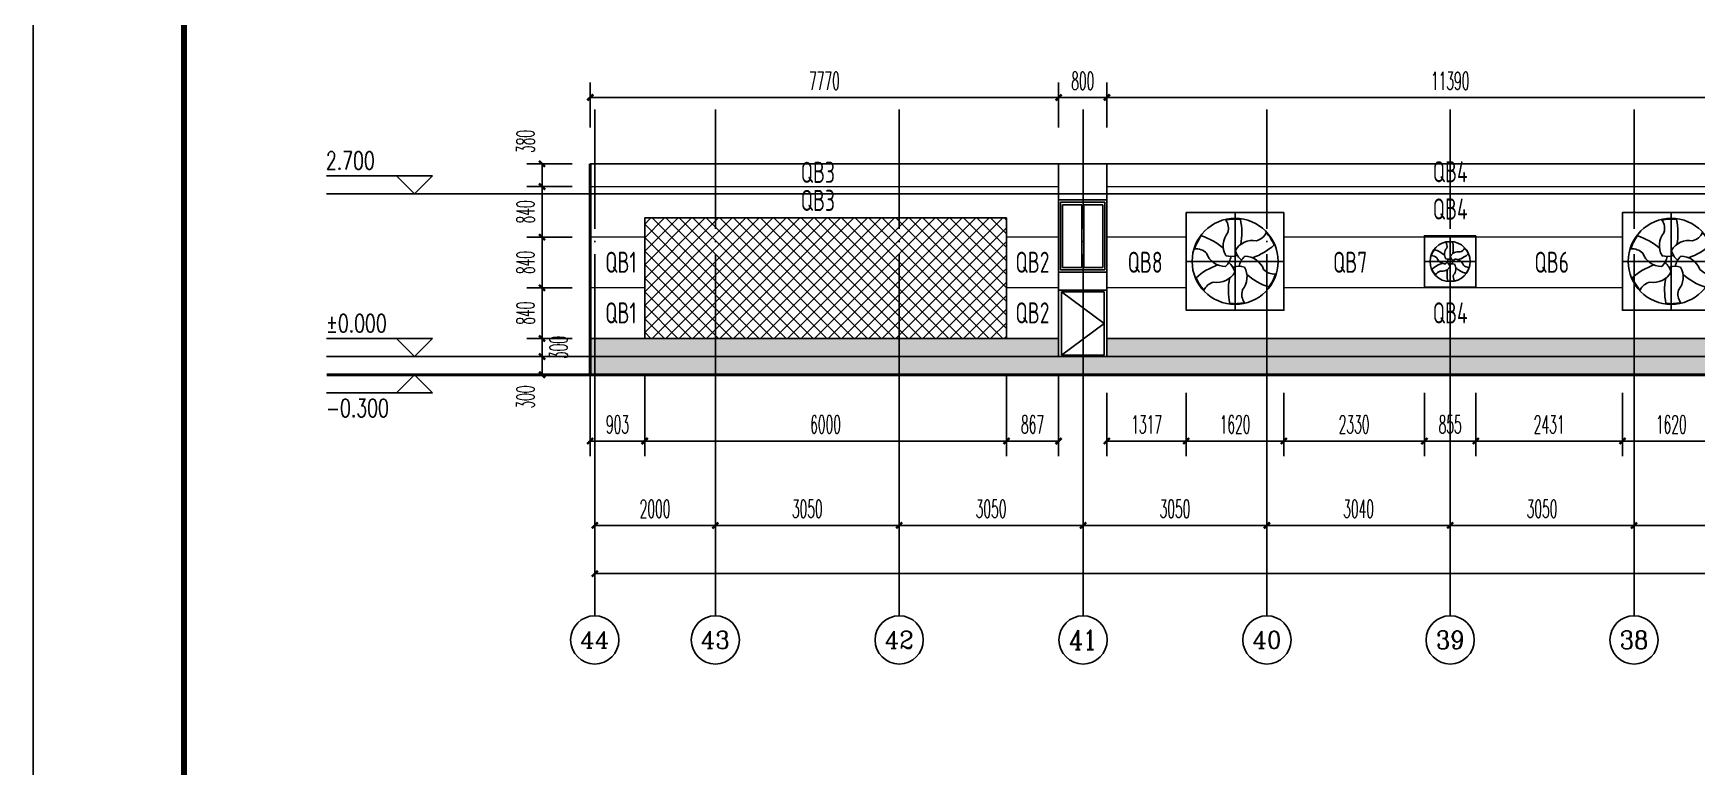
# Model space of a CAD drawing. Extents: x -472275 to 124489, y 67522 to 154054.
# Drawn here: x -472275 to -444680, y 89453 to 101622 of the extents above; entities that cross this region are included whole.
import ezdxf
from ezdxf.enums import TextEntityAlignment as Align

# ---------------------------------------------------------------- set-up
doc = ezdxf.new("R2010")
doc.units = 0
doc.header["$LTSCALE"] = 1000
doc.header["$MEASUREMENT"] = 0
doc.linetypes.add('DOTE', pattern=[2.42, 2, -0.2, 0.02, -0.2])
doc.linetypes.add('STRICHPUNKT', pattern=[25.4, 12.7, -6.35, 0, -6.35])
doc.layers.add('0_WALL PANEL', color=3, linetype='Continuous', lineweight=20)
for name, color, linetype in [('AXIS', 3, 'Continuous'), ('AXIS_TEXT', 7, 'Continuous'), ('DOTE', 1, 'DOTE'), ('EM50', 253, 'Continuous'), ('MITTELLINIE', 3, 'STRICHPUNKT'), ('PUB_DIM', 3, 'Continuous'), ('PUB_TEXT', 7, 'Continuous'), ('PUB_TITLE', 4, 'Continuous'), ('WALL', 7, 'Continuous'), ('建-标高', 3, 'Continuous'), ('建-立-门窗', 4, 'Continuous'), ('建-轴-标注', 3, 'Continuous')]:
    doc.layers.add(name, color=color, linetype=linetype)
doc.styles.add('_TCH_AXIS', font='COMPLEX', dxfattribs={"bigfont": 'GBCBIG'})
doc.styles.add('_TCH_DIM_T3', font='SIMPLEX.shx', dxfattribs={"width": 0.5, "bigfont": 'GBCBIG.shx'})
doc.styles.add('A-STANDARD', font='SIMPLEX', dxfattribs={"bigfont": 'GBCBIG'})
doc.styles.add('COMPLEX', font='COMPLEX')
doc.styles.add('TCCAD_Dimension', font='Tssdeng.shx', dxfattribs={"width": 0.7, "bigfont": 'hztxt.shx'})
doc.dimstyles.new('_TCH_ARCH&&100', dxfattribs={"dimtxt": 297.5, "dimasz": 100, "dimexe": 250, "dimexo": 300, "dimgap": 126.25, "dimtad": 1, "dimdec": 0, "dimzin": 0, "dimdsep": 46, "dimtxsty": '_TCH_DIM_T3', "dimblk": 'ARCHTICK', "dimcen": 0.09, "dimclrt": 7, "dimazin": 2, "dimtfac": 1, "dimtdec": 0, "dimtix": 1, "dimtmove": 2, "dimatfit": 3, "dimfxl": 1, "dimtolj": 1, "dimtzin": 0, "dimarcsym": 0})

# ---------------------------------------------------------------- blocks, each defined once
blk = doc.blocks.new('ELEVOPENINGLIB$SYSLIB$00000313')
for p, q in [((900, 2400), (0, 2400)), ((0, 2400), (0, 2000)), ((51.725, 2349.895), (51.725, 50.105)), ((848.275, 2349.895), (51.725, 2349.895)), ((848.275, 50.105), (848.275, 2349.895)), ((900, 2000), (900, 2400)), ((0, 2000), (0, 0)), ((900, 0), (900, 2000)), ((0, 0), (900, 0)), ((51.725, 50.105), (848.275, 50.105))]:
    blk.add_line(p, q)
at = {"color": 4}
for p, q in [((848.275, 2349.895), (51.725, 1200)), ((51.725, 1200), (848.275, 50.105))]:
    blk.add_line(p, q, dxfattribs=at)
blk = doc.blocks.new('ELEVOPENINGLIB$SYSLIB$00000163')
for p, q in [((0, 1500), (0, 0)), ((1200, 1500), (0, 1500)), ((50, 1450), (50, 50)), ((1150, 1450), (50, 1450)), ((100, 1400), (100, 100)), ((575, 1400), (100, 1400)), ((575, 100), (575, 1400)), ((625, 1400), (625, 100)), ((1100, 1400), (625, 1400)), ((1100, 100), (1100, 1400)), ((1150, 50), (1150, 1450)), ((1200, 0), (1200, 1500)), ((0, 0), (1200, 0)), ((50, 50), (1150, 50)), ((100, 100), (575, 100)), ((625, 100), (1100, 100))]:
    blk.add_line(p, q)
blk = doc.blocks.new('56风机')
at = {"color": 4}
blk.add_lwpolyline([(145037, 325361), (146657, 325361), (146657, 323741), (145037, 323741)], close=True, dxfattribs=at)
at = {"layer": 'EM50', "extrusion": (0, 0, -1)}
blk.add_circle((-145847, 324551), 713, dxfattribs=at)
for centre, radius, start, end in [((-146785, 325028), 1049, 349.1582, 12.0925), ((-145847, 324551), 702, 82.8151, 102.6914), ((-146203, 325097), 245, 343.8915, 34.7446), ((-145847, 324551), 702, 22.8151, 42.6914), ((-145903, 325602), 1049, 289.1581, 312.0924), ((-145552, 325132), 245, 283.8915, 334.7446), ((-146729, 323977), 1049, 49.1585, 72.0925), ((-145847, 324551), 702, 142.8151, 162.6914), ((-145466, 324406), 320, 133.8536, 168.6939), ((-145531, 324809), 320, 193.8536, 228.6944), ((-145912, 324953), 320, 253.8536, 288.6936), ((-146163, 324293), 320, 13.8536, 48.6929), ((-146228, 324696), 320, 313.8536, 348.6934), ((-146497, 324516), 245, 43.8915, 94.7446), ((-145197, 324586), 245, 223.8915, 274.7446), ((-145847, 324551), 702, 322.8151, 342.6914), ((-144965, 325125), 1049, 229.1581, 252.0925), ((-145782, 324149), 320, 73.8536, 108.6934), ((-144909, 324074), 1049, 169.1584, 192.0925), ((-145791, 323500), 1049, 109.1583, 132.0925), ((-145847, 324551), 702, 202.8151, 222.6914), ((-145491, 324005), 245, 163.8915, 214.7446), ((-146142, 323970), 245, 103.8915, 154.7446), ((-145847, 324551), 702, 262.8151, 282.6914)]:
    blk.add_arc(centre, radius, start, end, dxfattribs=at)
at = {"layer": 'EM50'}
for centre, start, end in [((145552, 324563), 30.2202, 99.9265), ((145709, 324813), 330.2202, 39.9265), ((145689, 324301), 90.22, 159.9263), ((146005, 324801), 270.2199, 339.9262), ((145985, 324289), 150.2202, 219.9265), ((146142, 324539), 210.2202, 279.9265)]:
    blk.add_arc(centre, 336, start, end, dxfattribs=at)
at = {"layer": 'MITTELLINIE'}
for p, q in [((145847, 323741), (145847, 325361)), ((145037, 324551), (146657, 324551))]:
    blk.add_line(p, q, dxfattribs=at)
blk = doc.blocks.new('26寸风机')
at = {"color": 4}
blk.add_lwpolyline([(150554, 326941), (151409, 326941), (151409, 326086), (150554, 326086)], close=True, dxfattribs=at)
at = {"layer": 'EM50', "extrusion": (0, 0, -1)}
blk.add_circle((-150982, 326513), 333, dxfattribs=at)
for centre, radius, start, end in [((-150982, 326513), 328, 22.8151, 42.6914), ((-150844, 326784), 114, 283.8915, 334.7446), ((-151419, 326736), 489, 349.1582, 12.0925), ((-150982, 326513), 328, 82.8151, 102.6914), ((-151147, 326768), 114, 343.8915, 34.7446), ((-150678, 326530), 114, 223.8915, 274.7446), ((-151008, 327004), 489, 289.1581, 312.0924), ((-150804, 326446), 149, 133.8536, 168.6939), ((-150951, 326326), 149, 73.8536, 108.6934), ((-150834, 326634), 149, 193.8536, 228.6944), ((-151012, 326701), 149, 253.8536, 288.6936), ((-151129, 326393), 149, 13.8536, 48.6929), ((-151159, 326581), 149, 313.8536, 348.6934), ((-151393, 326246), 489, 49.1585, 72.0925), ((-150955, 326023), 489, 109.1583, 132.0925), ((-151285, 326497), 114, 43.8915, 94.7446), ((-150982, 326513), 328, 142.8151, 162.6914), ((-150982, 326513), 328, 322.8151, 342.6914), ((-150570, 326781), 489, 229.1581, 252.0925), ((-150816, 326259), 114, 163.8915, 214.7446), ((-150982, 326513), 328, 262.8151, 282.6914), ((-150544, 326291), 489, 169.1584, 192.0925), ((-151119, 326243), 114, 103.8915, 154.7446), ((-150982, 326513), 328, 202.8151, 222.6914)]:
    blk.add_arc(centre, radius, start, end, dxfattribs=at)
at = {"layer": 'EM50'}
for centre, start, end in [((150917, 326636), 330.2202, 39.9265), ((150908, 326397), 90.22, 159.9263), ((150844, 326519), 30.2202, 99.9265), ((151046, 326391), 150.2202, 219.9265), ((151055, 326630), 270.2199, 339.9262), ((151119, 326508), 210.2202, 279.9265)]:
    blk.add_arc(centre, 157, start, end, dxfattribs=at)
at = {"layer": 'MITTELLINIE'}
for p, q in [((150982, 326086), (150982, 326941)), ((150554, 326513), (151409, 326513))]:
    blk.add_line(p, q, dxfattribs=at)
blk = doc.blocks.new('_ArchTick')
at = {"color": 0, "linetype": 'ByBlock', "const_width": 0.4}
blk.add_lwpolyline([(-0.5, -0.5), (0.5, 0.5)], dxfattribs=at)
blk = doc.blocks.new('*D16')
at = {"layer": 'Defpoints', "color": 0, "transparency": 16777216}
for p in [(-456132, 96257), (-455265, 96257), (-455265, 94857)]:
    blk.add_point(p, dxfattribs=at)
at = {"layer": 'PUB_DIM', "color": 0, "lineweight": -2, "transparency": 16777216}
for p, q in [((-456132, 95957), (-456132, 94607)), ((-455265, 95957), (-455265, 94607)), ((-456132, 94857), (-455265, 94857))]:
    blk.add_line(p, q, dxfattribs=at)
at = {"layer": 'PUB_DIM', "color": 0, "lineweight": -2, "transparency": 16777216, "xscale": 100, "yscale": 100, "zscale": 100, "rotation": 180}
blk.add_blockref('_ArchTick', (-456132, 94857), dxfattribs=at)
at = {"layer": 'PUB_DIM', "color": 0, "lineweight": -2, "transparency": 16777216, "xscale": 100, "yscale": 100, "zscale": 100}
blk.add_blockref('_ArchTick', (-455265, 94857), dxfattribs=at)
at = {"layer": 'PUB_DIM', "color": 7, "transparency": 16777216, "insert": (-455698, 95132), "char_height": 297.5, "attachment_point": 5, "style": '_TCH_DIM_T3'}
blk.add_mtext('\\A1;867', dxfattribs=at)
blk = doc.blocks.new('*D17')
at = {"layer": 'Defpoints', "color": 0, "transparency": 16777216}
for p in [(-462132, 96257), (-456132, 96257), (-456132, 94857)]:
    blk.add_point(p, dxfattribs=at)
at = {"layer": 'PUB_DIM', "color": 0, "lineweight": -2, "transparency": 16777216}
for p, q in [((-462132, 95957), (-462132, 94607)), ((-456132, 95957), (-456132, 94607)), ((-462132, 94857), (-456132, 94857))]:
    blk.add_line(p, q, dxfattribs=at)
at = {"layer": 'PUB_DIM', "color": 0, "lineweight": -2, "transparency": 16777216, "xscale": 100, "yscale": 100, "zscale": 100, "rotation": 180}
blk.add_blockref('_ArchTick', (-462132, 94857), dxfattribs=at)
at = {"layer": 'PUB_DIM', "color": 0, "lineweight": -2, "transparency": 16777216, "xscale": 100, "yscale": 100, "zscale": 100}
blk.add_blockref('_ArchTick', (-456132, 94857), dxfattribs=at)
at = {"layer": 'PUB_DIM', "color": 7, "transparency": 16777216, "insert": (-459132, 95132), "char_height": 297.5, "attachment_point": 5, "style": '_TCH_DIM_T3'}
blk.add_mtext('\\A1;6000', dxfattribs=at)
blk = doc.blocks.new('*D18')
at = {"layer": 'Defpoints', "color": 0, "transparency": 16777216}
for p in [(-463035, 96257), (-462132, 96257), (-462132, 94857)]:
    blk.add_point(p, dxfattribs=at)
at = {"layer": 'PUB_DIM', "color": 0, "lineweight": -2, "transparency": 16777216}
for p, q in [((-463035, 95957), (-463035, 94607)), ((-462132, 95957), (-462132, 94607)), ((-463035, 94857), (-462132, 94857))]:
    blk.add_line(p, q, dxfattribs=at)
at = {"layer": 'PUB_DIM', "color": 0, "lineweight": -2, "transparency": 16777216, "xscale": 100, "yscale": 100, "zscale": 100, "rotation": 180}
blk.add_blockref('_ArchTick', (-463035, 94857), dxfattribs=at)
at = {"layer": 'PUB_DIM', "color": 0, "lineweight": -2, "transparency": 16777216, "xscale": 100, "yscale": 100, "zscale": 100}
blk.add_blockref('_ArchTick', (-462132, 94857), dxfattribs=at)
at = {"layer": 'PUB_DIM', "color": 7, "transparency": 16777216, "insert": (-462583, 95132), "char_height": 297.5, "attachment_point": 5, "style": '_TCH_DIM_T3'}
blk.add_mtext('\\A1;903', dxfattribs=at)
blk = doc.blocks.new('*D26')
at = {"layer": 'Defpoints', "color": 0, "transparency": 16777216}
for p in [(-445912, 95957), (-444292, 95957), (-444292, 94857)]:
    blk.add_point(p, dxfattribs=at)
at = {"layer": 'PUB_DIM', "color": 0, "lineweight": -2, "transparency": 16777216}
for p, q in [((-445912, 95657), (-445912, 94607)), ((-444292, 95657), (-444292, 94607)), ((-445912, 94857), (-444292, 94857))]:
    blk.add_line(p, q, dxfattribs=at)
at = {"layer": 'PUB_DIM', "color": 0, "lineweight": -2, "transparency": 16777216, "xscale": 100, "yscale": 100, "zscale": 100, "rotation": 180}
blk.add_blockref('_ArchTick', (-445912, 94857), dxfattribs=at)
at = {"layer": 'PUB_DIM', "color": 0, "lineweight": -2, "transparency": 16777216, "xscale": 100, "yscale": 100, "zscale": 100}
blk.add_blockref('_ArchTick', (-444292, 94857), dxfattribs=at)
at = {"layer": 'PUB_DIM', "color": 7, "transparency": 16777216, "insert": (-445102, 95132), "char_height": 297.5, "attachment_point": 5, "style": '_TCH_DIM_T3'}
blk.add_mtext('\\A1;1620', dxfattribs=at)
blk = doc.blocks.new('*D27')
at = {"layer": 'Defpoints', "color": 0, "transparency": 16777216}
for p in [(-448343, 95957), (-445912, 95957), (-445912, 94857)]:
    blk.add_point(p, dxfattribs=at)
at = {"layer": 'PUB_DIM', "color": 0, "lineweight": -2, "transparency": 16777216}
for p, q in [((-448343, 95657), (-448343, 94607)), ((-445912, 95657), (-445912, 94607)), ((-448343, 94857), (-445912, 94857))]:
    blk.add_line(p, q, dxfattribs=at)
at = {"layer": 'PUB_DIM', "color": 0, "lineweight": -2, "transparency": 16777216, "xscale": 100, "yscale": 100, "zscale": 100, "rotation": 180}
blk.add_blockref('_ArchTick', (-448343, 94857), dxfattribs=at)
at = {"layer": 'PUB_DIM', "color": 0, "lineweight": -2, "transparency": 16777216, "xscale": 100, "yscale": 100, "zscale": 100}
blk.add_blockref('_ArchTick', (-445912, 94857), dxfattribs=at)
at = {"layer": 'PUB_DIM', "color": 7, "transparency": 16777216, "insert": (-447128, 95132), "char_height": 297.5, "attachment_point": 5, "style": '_TCH_DIM_T3'}
blk.add_mtext('\\A1;2431', dxfattribs=at)
blk = doc.blocks.new('*D28')
at = {"layer": 'Defpoints', "color": 0, "transparency": 16777216}
for p in [(-449198, 95957), (-448343, 95957), (-448343, 94857)]:
    blk.add_point(p, dxfattribs=at)
at = {"layer": 'PUB_DIM', "color": 0, "lineweight": -2, "transparency": 16777216}
for p, q in [((-449198, 95657), (-449198, 94607)), ((-448343, 95657), (-448343, 94607)), ((-449198, 94857), (-448343, 94857))]:
    blk.add_line(p, q, dxfattribs=at)
at = {"layer": 'PUB_DIM', "color": 0, "lineweight": -2, "transparency": 16777216, "xscale": 100, "yscale": 100, "zscale": 100, "rotation": 180}
blk.add_blockref('_ArchTick', (-449198, 94857), dxfattribs=at)
at = {"layer": 'PUB_DIM', "color": 0, "lineweight": -2, "transparency": 16777216, "xscale": 100, "yscale": 100, "zscale": 100}
blk.add_blockref('_ArchTick', (-448343, 94857), dxfattribs=at)
at = {"layer": 'PUB_DIM', "color": 7, "transparency": 16777216, "insert": (-448770, 95132), "char_height": 297.5, "attachment_point": 5, "style": '_TCH_DIM_T3'}
blk.add_mtext('\\A1;855', dxfattribs=at)
blk = doc.blocks.new('*D29')
at = {"layer": 'Defpoints', "color": 0, "transparency": 16777216}
for p in [(-451528, 95957), (-449198, 95957), (-449198, 94857)]:
    blk.add_point(p, dxfattribs=at)
at = {"layer": 'PUB_DIM', "color": 0, "lineweight": -2, "transparency": 16777216}
for p, q in [((-451528, 95657), (-451528, 94607)), ((-449198, 95657), (-449198, 94607)), ((-451528, 94857), (-449198, 94857))]:
    blk.add_line(p, q, dxfattribs=at)
at = {"layer": 'PUB_DIM', "color": 0, "lineweight": -2, "transparency": 16777216, "xscale": 100, "yscale": 100, "zscale": 100, "rotation": 180}
blk.add_blockref('_ArchTick', (-451528, 94857), dxfattribs=at)
at = {"layer": 'PUB_DIM', "color": 0, "lineweight": -2, "transparency": 16777216, "xscale": 100, "yscale": 100, "zscale": 100}
blk.add_blockref('_ArchTick', (-449198, 94857), dxfattribs=at)
at = {"layer": 'PUB_DIM', "color": 7, "transparency": 16777216, "insert": (-450363, 95132), "char_height": 297.5, "attachment_point": 5, "style": '_TCH_DIM_T3'}
blk.add_mtext('\\A1;2330', dxfattribs=at)
blk = doc.blocks.new('*D30')
at = {"layer": 'Defpoints', "color": 0, "transparency": 16777216}
for p in [(-453148, 95957), (-451528, 95957), (-451528, 94857)]:
    blk.add_point(p, dxfattribs=at)
at = {"layer": 'PUB_DIM', "color": 0, "lineweight": -2, "transparency": 16777216}
for p, q in [((-453148, 95657), (-453148, 94607)), ((-451528, 95657), (-451528, 94607)), ((-453148, 94857), (-451528, 94857))]:
    blk.add_line(p, q, dxfattribs=at)
at = {"layer": 'PUB_DIM', "color": 0, "lineweight": -2, "transparency": 16777216, "xscale": 100, "yscale": 100, "zscale": 100, "rotation": 180}
blk.add_blockref('_ArchTick', (-453148, 94857), dxfattribs=at)
at = {"layer": 'PUB_DIM', "color": 0, "lineweight": -2, "transparency": 16777216, "xscale": 100, "yscale": 100, "zscale": 100}
blk.add_blockref('_ArchTick', (-451528, 94857), dxfattribs=at)
at = {"layer": 'PUB_DIM', "color": 7, "transparency": 16777216, "insert": (-452338, 95132), "char_height": 297.5, "attachment_point": 5, "style": '_TCH_DIM_T3'}
blk.add_mtext('\\A1;1620', dxfattribs=at)
blk = doc.blocks.new('*D31')
at = {"layer": 'Defpoints', "color": 0, "transparency": 16777216}
for p in [(-454465, 95957), (-453148, 95957), (-453148, 94857)]:
    blk.add_point(p, dxfattribs=at)
at = {"layer": 'PUB_DIM', "color": 0, "lineweight": -2, "transparency": 16777216}
for p, q in [((-454465, 95657), (-454465, 94607)), ((-453148, 95657), (-453148, 94607)), ((-454465, 94857), (-453148, 94857))]:
    blk.add_line(p, q, dxfattribs=at)
at = {"layer": 'PUB_DIM', "color": 0, "lineweight": -2, "transparency": 16777216, "xscale": 100, "yscale": 100, "zscale": 100, "rotation": 180}
blk.add_blockref('_ArchTick', (-454465, 94857), dxfattribs=at)
at = {"layer": 'PUB_DIM', "color": 0, "lineweight": -2, "transparency": 16777216, "xscale": 100, "yscale": 100, "zscale": 100}
blk.add_blockref('_ArchTick', (-453148, 94857), dxfattribs=at)
at = {"layer": 'PUB_DIM', "color": 7, "transparency": 16777216, "insert": (-453806, 95132), "char_height": 297.5, "attachment_point": 5, "style": '_TCH_DIM_T3'}
blk.add_mtext('\\A1;1317', dxfattribs=at)
blk = doc.blocks.new('*D69')
at = {"layer": 'Defpoints', "color": 0, "transparency": 16777216}
for p in [(-463835, 96257), (-463035, 96257), (-463035, 95957)]:
    blk.add_point(p, dxfattribs=at)
at = {"layer": 'PUB_DIM', "color": 0, "lineweight": -2, "transparency": 16777216}
for p, q in [((-463335, 96257), (-464085, 96257)), ((-463835, 95957), (-463835, 96257)), ((-463335, 95957), (-464085, 95957))]:
    blk.add_line(p, q, dxfattribs=at)
at = {"layer": 'PUB_DIM', "color": 0, "lineweight": -2, "transparency": 16777216, "xscale": 100, "yscale": 100, "zscale": 100}
for p, rotation in [((-463835, 96257), 90), ((-463835, 95957), 270)]:
    blk.add_blockref('_ArchTick', p, dxfattribs=dict(at, rotation=rotation))
at = {"layer": 'PUB_DIM', "color": 7, "transparency": 16777216, "insert": (-464110, 95587), "char_height": 297.5, "attachment_point": 5, "rotation": 90, "style": '_TCH_DIM_T3'}
blk.add_mtext('\\A1;300', dxfattribs=at)
blk = doc.blocks.new('*D70')
at = {"layer": 'Defpoints', "color": 0, "transparency": 16777216}
for p in [(-463835, 96557), (-463035, 96557), (-463035, 96257)]:
    blk.add_point(p, dxfattribs=at)
at = {"layer": 'PUB_DIM', "color": 0, "lineweight": -2, "transparency": 16777216}
for p, q in [((-463335, 96557), (-464085, 96557)), ((-463835, 96257), (-463835, 96557)), ((-463335, 96257), (-464085, 96257))]:
    blk.add_line(p, q, dxfattribs=at)
at = {"layer": 'PUB_DIM', "color": 0, "lineweight": -2, "transparency": 16777216, "xscale": 100, "yscale": 100, "zscale": 100}
for p, rotation in [((-463835, 96557), 90), ((-463835, 96257), 270)]:
    blk.add_blockref('_ArchTick', p, dxfattribs=dict(at, rotation=rotation))
at = {"layer": 'PUB_DIM', "color": 7, "transparency": 16777216, "insert": (-463560, 96407), "char_height": 297.5, "attachment_point": 5, "rotation": 90, "style": '_TCH_DIM_T3'}
blk.add_mtext('\\A1;300', dxfattribs=at)
blk = doc.blocks.new('*D71')
at = {"layer": 'Defpoints', "color": 0, "transparency": 16777216}
for p in [(-463835, 97397), (-463035, 97397), (-463035, 96557)]:
    blk.add_point(p, dxfattribs=at)
at = {"layer": 'PUB_DIM', "color": 0, "lineweight": -2, "transparency": 16777216}
for p, q in [((-463335, 97397), (-464085, 97397)), ((-463835, 96557), (-463835, 97397)), ((-463335, 96557), (-464085, 96557))]:
    blk.add_line(p, q, dxfattribs=at)
at = {"layer": 'PUB_DIM', "color": 0, "lineweight": -2, "transparency": 16777216, "xscale": 100, "yscale": 100, "zscale": 100}
for p, rotation in [((-463835, 97397), 90), ((-463835, 96557), 270)]:
    blk.add_blockref('_ArchTick', p, dxfattribs=dict(at, rotation=rotation))
at = {"layer": 'PUB_DIM', "color": 7, "transparency": 16777216, "insert": (-464110, 96977), "char_height": 297.5, "attachment_point": 5, "rotation": 90, "style": '_TCH_DIM_T3'}
blk.add_mtext('\\A1;840', dxfattribs=at)
blk = doc.blocks.new('*D72')
at = {"layer": 'Defpoints', "color": 0, "transparency": 16777216}
for p in [(-463835, 98237), (-463035, 98237), (-463035, 97397)]:
    blk.add_point(p, dxfattribs=at)
at = {"layer": 'PUB_DIM', "color": 0, "lineweight": -2, "transparency": 16777216}
for p, q in [((-463335, 98237), (-464085, 98237)), ((-463835, 97397), (-463835, 98237)), ((-463335, 97397), (-464085, 97397))]:
    blk.add_line(p, q, dxfattribs=at)
at = {"layer": 'PUB_DIM', "color": 0, "lineweight": -2, "transparency": 16777216, "xscale": 100, "yscale": 100, "zscale": 100}
for p, rotation in [((-463835, 98237), 90), ((-463835, 97397), 270)]:
    blk.add_blockref('_ArchTick', p, dxfattribs=dict(at, rotation=rotation))
at = {"layer": 'PUB_DIM', "color": 7, "transparency": 16777216, "insert": (-464110, 97817), "char_height": 297.5, "attachment_point": 5, "rotation": 90, "style": '_TCH_DIM_T3'}
blk.add_mtext('\\A1;840', dxfattribs=at)
blk = doc.blocks.new('*D73')
at = {"layer": 'Defpoints', "color": 0, "transparency": 16777216}
for p in [(-463835, 99077), (-463035, 99077), (-463035, 98237)]:
    blk.add_point(p, dxfattribs=at)
at = {"layer": 'PUB_DIM', "color": 0, "lineweight": -2, "transparency": 16777216}
for p, q in [((-463335, 99077), (-464085, 99077)), ((-463835, 98237), (-463835, 99077)), ((-463335, 98237), (-464085, 98237))]:
    blk.add_line(p, q, dxfattribs=at)
at = {"layer": 'PUB_DIM', "color": 0, "lineweight": -2, "transparency": 16777216, "xscale": 100, "yscale": 100, "zscale": 100}
for p, rotation in [((-463835, 99077), 90), ((-463835, 98237), 270)]:
    blk.add_blockref('_ArchTick', p, dxfattribs=dict(at, rotation=rotation))
at = {"layer": 'PUB_DIM', "color": 7, "transparency": 16777216, "insert": (-464110, 98657), "char_height": 297.5, "attachment_point": 5, "rotation": 90, "style": '_TCH_DIM_T3'}
blk.add_mtext('\\A1;840', dxfattribs=at)
blk = doc.blocks.new('*D74')
at = {"layer": 'Defpoints', "color": 0, "transparency": 16777216}
for p in [(-463835, 99457), (-463035, 99457), (-463035, 99077)]:
    blk.add_point(p, dxfattribs=at)
at = {"layer": 'PUB_DIM', "color": 0, "lineweight": -2, "transparency": 16777216}
for p, q in [((-463335, 99457), (-464085, 99457)), ((-463835, 99077), (-463835, 99457)), ((-463335, 99077), (-464085, 99077))]:
    blk.add_line(p, q, dxfattribs=at)
at = {"layer": 'PUB_DIM', "color": 0, "lineweight": -2, "transparency": 16777216, "xscale": 100, "yscale": 100, "zscale": 100}
for p, rotation in [((-463835, 99457), 90), ((-463835, 99077), 270)]:
    blk.add_blockref('_ArchTick', p, dxfattribs=dict(at, rotation=rotation))
at = {"layer": 'PUB_DIM', "color": 7, "transparency": 16777216, "insert": (-464110, 99827), "char_height": 297.5, "attachment_point": 5, "rotation": 90, "style": '_TCH_DIM_T3'}
blk.add_mtext('\\A1;380', dxfattribs=at)
blk = doc.blocks.new('*D75')
at = {"layer": 'Defpoints', "color": 0, "transparency": 16777216}
for p in [(-455265, 100557), (-463035, 99757), (-455265, 99757)]:
    blk.add_point(p, dxfattribs=at)
at = {"layer": 'PUB_DIM', "color": 0, "lineweight": -2, "transparency": 16777216}
for p, q in [((-463035, 100057), (-463035, 100807)), ((-455265, 100057), (-455265, 100807)), ((-463035, 100557), (-455265, 100557))]:
    blk.add_line(p, q, dxfattribs=at)
at = {"layer": 'PUB_DIM', "color": 0, "lineweight": -2, "transparency": 16777216, "xscale": 100, "yscale": 100, "zscale": 100, "rotation": 180}
blk.add_blockref('_ArchTick', (-463035, 100557), dxfattribs=at)
at = {"layer": 'PUB_DIM', "color": 0, "lineweight": -2, "transparency": 16777216, "xscale": 100, "yscale": 100, "zscale": 100}
blk.add_blockref('_ArchTick', (-455265, 100557), dxfattribs=at)
at = {"layer": 'PUB_DIM', "color": 7, "transparency": 16777216, "insert": (-459150, 100832), "char_height": 297.5, "attachment_point": 5, "style": '_TCH_DIM_T3'}
blk.add_mtext('\\A1;7770', dxfattribs=at)
blk = doc.blocks.new('*D76')
at = {"layer": 'Defpoints', "color": 0, "transparency": 16777216}
for p in [(-454465, 100557), (-455265, 99757), (-454465, 99757)]:
    blk.add_point(p, dxfattribs=at)
at = {"layer": 'PUB_DIM', "color": 0, "lineweight": -2, "transparency": 16777216}
for p, q in [((-455265, 100057), (-455265, 100807)), ((-454465, 100057), (-454465, 100807)), ((-455265, 100557), (-454465, 100557))]:
    blk.add_line(p, q, dxfattribs=at)
at = {"layer": 'PUB_DIM', "color": 0, "lineweight": -2, "transparency": 16777216, "xscale": 100, "yscale": 100, "zscale": 100, "rotation": 180}
blk.add_blockref('_ArchTick', (-455265, 100557), dxfattribs=at)
at = {"layer": 'PUB_DIM', "color": 0, "lineweight": -2, "transparency": 16777216, "xscale": 100, "yscale": 100, "zscale": 100}
blk.add_blockref('_ArchTick', (-454465, 100557), dxfattribs=at)
at = {"layer": 'PUB_DIM', "color": 7, "transparency": 16777216, "insert": (-454865, 100832), "char_height": 297.5, "attachment_point": 5, "style": '_TCH_DIM_T3'}
blk.add_mtext('\\A1;800', dxfattribs=at)
blk = doc.blocks.new('*D77')
at = {"layer": 'Defpoints', "color": 0, "transparency": 16777216}
for p in [(-443075, 100557), (-454465, 99757), (-443075, 99757)]:
    blk.add_point(p, dxfattribs=at)
at = {"layer": 'PUB_DIM', "color": 0, "lineweight": -2, "transparency": 16777216}
for p, q in [((-454465, 100057), (-454465, 100807)), ((-443075, 100057), (-443075, 100807)), ((-454465, 100557), (-443075, 100557))]:
    blk.add_line(p, q, dxfattribs=at)
at = {"layer": 'PUB_DIM', "color": 0, "lineweight": -2, "transparency": 16777216, "xscale": 100, "yscale": 100, "zscale": 100, "rotation": 180}
blk.add_blockref('_ArchTick', (-454465, 100557), dxfattribs=at)
at = {"layer": 'PUB_DIM', "color": 0, "lineweight": -2, "transparency": 16777216, "xscale": 100, "yscale": 100, "zscale": 100}
blk.add_blockref('_ArchTick', (-443075, 100557), dxfattribs=at)
at = {"layer": 'PUB_DIM', "color": 7, "transparency": 16777216, "insert": (-448770, 100832), "char_height": 297.5, "attachment_point": 5, "style": '_TCH_DIM_T3'}
blk.add_mtext('\\A1;11390', dxfattribs=at)
blk = doc.blocks.new('*D145')
at = {"layer": 'AXIS', "color": 0, "lineweight": -2, "transparency": 16777216}
for p, q in [((-445720, 95657), (-445720, 93207)), ((-442670, 95657), (-442670, 93207)), ((-445720, 93457), (-442670, 93457))]:
    blk.add_line(p, q, dxfattribs=at)
at = {"layer": 'Defpoints', "color": 0, "transparency": 16777216}
for p in [(-445720, 95957), (-442670, 95957), (-442670, 93457)]:
    blk.add_point(p, dxfattribs=at)
at = {"layer": 'AXIS', "color": 0, "lineweight": -2, "transparency": 16777216, "xscale": 100, "yscale": 100, "zscale": 100, "rotation": 180}
blk.add_blockref('_ArchTick', (-445720, 93457), dxfattribs=at)
at = {"layer": 'AXIS', "color": 0, "lineweight": -2, "transparency": 16777216, "xscale": 100, "yscale": 100, "zscale": 100}
blk.add_blockref('_ArchTick', (-442670, 93457), dxfattribs=at)
at = {"layer": 'AXIS', "color": 7, "transparency": 16777216, "insert": (-444195, 93732), "char_height": 297.5, "attachment_point": 5, "style": '_TCH_DIM_T3'}
blk.add_mtext('\\A1;3050', dxfattribs=at)
blk = doc.blocks.new('*D146')
at = {"layer": 'AXIS', "color": 0, "lineweight": -2, "transparency": 16777216}
for p, q in [((-448770, 95657), (-448770, 93207)), ((-445720, 95657), (-445720, 93207)), ((-448770, 93457), (-445720, 93457))]:
    blk.add_line(p, q, dxfattribs=at)
at = {"layer": 'Defpoints', "color": 0, "transparency": 16777216}
for p in [(-448770, 95957), (-445720, 95957), (-445720, 93457)]:
    blk.add_point(p, dxfattribs=at)
at = {"layer": 'AXIS', "color": 0, "lineweight": -2, "transparency": 16777216, "xscale": 100, "yscale": 100, "zscale": 100, "rotation": 180}
blk.add_blockref('_ArchTick', (-448770, 93457), dxfattribs=at)
at = {"layer": 'AXIS', "color": 0, "lineweight": -2, "transparency": 16777216, "xscale": 100, "yscale": 100, "zscale": 100}
blk.add_blockref('_ArchTick', (-445720, 93457), dxfattribs=at)
at = {"layer": 'AXIS', "color": 7, "transparency": 16777216, "insert": (-447245, 93732), "char_height": 297.5, "attachment_point": 5, "style": '_TCH_DIM_T3'}
blk.add_mtext('\\A1;3050', dxfattribs=at)
blk = doc.blocks.new('*D147')
at = {"layer": 'AXIS', "color": 0, "lineweight": -2, "transparency": 16777216}
for p, q in [((-451810, 95657), (-451810, 93207)), ((-448770, 95657), (-448770, 93207)), ((-451810, 93457), (-448770, 93457))]:
    blk.add_line(p, q, dxfattribs=at)
at = {"layer": 'Defpoints', "color": 0, "transparency": 16777216}
for p in [(-451810, 95957), (-448770, 95957), (-448770, 93457)]:
    blk.add_point(p, dxfattribs=at)
at = {"layer": 'AXIS', "color": 0, "lineweight": -2, "transparency": 16777216, "xscale": 100, "yscale": 100, "zscale": 100, "rotation": 180}
blk.add_blockref('_ArchTick', (-451810, 93457), dxfattribs=at)
at = {"layer": 'AXIS', "color": 0, "lineweight": -2, "transparency": 16777216, "xscale": 100, "yscale": 100, "zscale": 100}
blk.add_blockref('_ArchTick', (-448770, 93457), dxfattribs=at)
at = {"layer": 'AXIS', "color": 7, "transparency": 16777216, "insert": (-450290, 93732), "char_height": 297.5, "attachment_point": 5, "style": '_TCH_DIM_T3'}
blk.add_mtext('\\A1;3040', dxfattribs=at)
blk = doc.blocks.new('*D148')
at = {"layer": 'AXIS', "color": 0, "lineweight": -2, "transparency": 16777216}
for p, q in [((-454860, 95657), (-454860, 93207)), ((-451810, 95657), (-451810, 93207)), ((-454860, 93457), (-451810, 93457))]:
    blk.add_line(p, q, dxfattribs=at)
at = {"layer": 'Defpoints', "color": 0, "transparency": 16777216}
for p in [(-454860, 95957), (-451810, 95957), (-451810, 93457)]:
    blk.add_point(p, dxfattribs=at)
at = {"layer": 'AXIS', "color": 0, "lineweight": -2, "transparency": 16777216, "xscale": 100, "yscale": 100, "zscale": 100, "rotation": 180}
blk.add_blockref('_ArchTick', (-454860, 93457), dxfattribs=at)
at = {"layer": 'AXIS', "color": 0, "lineweight": -2, "transparency": 16777216, "xscale": 100, "yscale": 100, "zscale": 100}
blk.add_blockref('_ArchTick', (-451810, 93457), dxfattribs=at)
at = {"layer": 'AXIS', "color": 7, "transparency": 16777216, "insert": (-453335, 93732), "char_height": 297.5, "attachment_point": 5, "style": '_TCH_DIM_T3'}
blk.add_mtext('\\A1;3050', dxfattribs=at)
blk = doc.blocks.new('*D149')
at = {"layer": 'AXIS', "color": 0, "lineweight": -2, "transparency": 16777216}
for p, q in [((-457910, 95657), (-457910, 93207)), ((-454860, 95657), (-454860, 93207)), ((-457910, 93457), (-454860, 93457))]:
    blk.add_line(p, q, dxfattribs=at)
at = {"layer": 'Defpoints', "color": 0, "transparency": 16777216}
for p in [(-457910, 95957), (-454860, 95957), (-454860, 93457)]:
    blk.add_point(p, dxfattribs=at)
at = {"layer": 'AXIS', "color": 0, "lineweight": -2, "transparency": 16777216, "xscale": 100, "yscale": 100, "zscale": 100, "rotation": 180}
blk.add_blockref('_ArchTick', (-457910, 93457), dxfattribs=at)
at = {"layer": 'AXIS', "color": 0, "lineweight": -2, "transparency": 16777216, "xscale": 100, "yscale": 100, "zscale": 100}
blk.add_blockref('_ArchTick', (-454860, 93457), dxfattribs=at)
at = {"layer": 'AXIS', "color": 7, "transparency": 16777216, "insert": (-456385, 93732), "char_height": 297.5, "attachment_point": 5, "style": '_TCH_DIM_T3'}
blk.add_mtext('\\A1;3050', dxfattribs=at)
blk = doc.blocks.new('*D150')
at = {"layer": 'AXIS', "color": 0, "lineweight": -2, "transparency": 16777216}
for p, q in [((-460960, 95657), (-460960, 93207)), ((-457910, 95657), (-457910, 93207)), ((-460960, 93457), (-457910, 93457))]:
    blk.add_line(p, q, dxfattribs=at)
at = {"layer": 'Defpoints', "color": 0, "transparency": 16777216}
for p in [(-460960, 95957), (-457910, 95957), (-457910, 93457)]:
    blk.add_point(p, dxfattribs=at)
at = {"layer": 'AXIS', "color": 0, "lineweight": -2, "transparency": 16777216, "xscale": 100, "yscale": 100, "zscale": 100, "rotation": 180}
blk.add_blockref('_ArchTick', (-460960, 93457), dxfattribs=at)
at = {"layer": 'AXIS', "color": 0, "lineweight": -2, "transparency": 16777216, "xscale": 100, "yscale": 100, "zscale": 100}
blk.add_blockref('_ArchTick', (-457910, 93457), dxfattribs=at)
at = {"layer": 'AXIS', "color": 7, "transparency": 16777216, "insert": (-459435, 93732), "char_height": 297.5, "attachment_point": 5, "style": '_TCH_DIM_T3'}
blk.add_mtext('\\A1;3050', dxfattribs=at)
blk = doc.blocks.new('*D151')
at = {"layer": 'AXIS', "color": 0, "lineweight": -2, "transparency": 16777216}
for p, q in [((-462960, 95657), (-462960, 93207)), ((-460960, 95657), (-460960, 93207)), ((-462960, 93457), (-460960, 93457))]:
    blk.add_line(p, q, dxfattribs=at)
at = {"layer": 'Defpoints', "color": 0, "transparency": 16777216}
for p in [(-462960, 95957), (-460960, 95957), (-460960, 93457)]:
    blk.add_point(p, dxfattribs=at)
at = {"layer": 'AXIS', "color": 0, "lineweight": -2, "transparency": 16777216, "xscale": 100, "yscale": 100, "zscale": 100, "rotation": 180}
blk.add_blockref('_ArchTick', (-462960, 93457), dxfattribs=at)
at = {"layer": 'AXIS', "color": 0, "lineweight": -2, "transparency": 16777216, "xscale": 100, "yscale": 100, "zscale": 100}
blk.add_blockref('_ArchTick', (-460960, 93457), dxfattribs=at)
at = {"layer": 'AXIS', "color": 7, "transparency": 16777216, "insert": (-461960, 93732), "char_height": 297.5, "attachment_point": 5, "style": '_TCH_DIM_T3'}
blk.add_mtext('\\A1;2000', dxfattribs=at)
blk = doc.blocks.new('*D152')
at = {"layer": 'AXIS', "color": 0, "lineweight": -2, "transparency": 16777216}
for p, q in [((-462960, 95657), (-462960, 92407)), ((-333250, 95657), (-333250, 92407)), ((-462960, 92657), (-333250, 92657))]:
    blk.add_line(p, q, dxfattribs=at)
at = {"layer": 'Defpoints', "color": 0, "transparency": 16777216}
for p in [(-462960, 95957), (-333250, 95957), (-333250, 92657)]:
    blk.add_point(p, dxfattribs=at)
at = {"layer": 'AXIS', "color": 0, "lineweight": -2, "transparency": 16777216, "xscale": 100, "yscale": 100, "zscale": 100, "rotation": 180}
blk.add_blockref('_ArchTick', (-462960, 92657), dxfattribs=at)
at = {"layer": 'AXIS', "color": 0, "lineweight": -2, "transparency": 16777216, "xscale": 100, "yscale": 100, "zscale": 100}
blk.add_blockref('_ArchTick', (-333250, 92657), dxfattribs=at)
at = {"layer": 'AXIS', "color": 7, "transparency": 16777216, "insert": (-398105, 92932), "char_height": 297.5, "attachment_point": 5, "style": '_TCH_DIM_T3'}
blk.add_mtext('\\A1;129710', dxfattribs=at)
blk = doc.blocks.new('_AXISO')
blk.add_circle((0, 0), 0.5)
at = {"layer": 'AXIS_TEXT', "style": 'COMPLEX', "width": 1.041667}
blk.add_attdef('A', text='', height=0.56, dxfattribs=at).set_placement((-0.25, -0.28), (0.25, -0.28), align=Align.FIT)

msp = doc.modelspace()

# ---------------------------------------------------------------- hatches: boundary and pattern name
at = {"layer": 'WALL'}
h = msp.add_hatch(dxfattribs=at)
h.set_pattern_fill('ANSI37', color=34, scale=100)
h.set_pattern_definition([(135, (-88551.59, 202625.94), (112.2532, 112.2532), []), (45, (-88551.59, 202625.94), (112.2532, -112.2532), [])])
h.paths.add_polyline_path([(-456131.8, 98557.3), (-462131.8, 98557.3), (-462131.8, 96557.3), (-456131.8, 96557.3)])
h = msp.add_hatch(dxfattribs=at)
h.set_pattern_fill('钢筋混凝土', color=9, scale=200)
h.set_pattern_definition([(135, (7289.3, 202625.94), (353.5534, 353.5534), []), (130, (7289.3, 202625.9), (-1434.5204, -125.5043), [150, -1650]), (185, (7289.3, 202626), (277.5027, 1504.3843), [120, -1320]), (79.5486, (7169.8, 202615.5), (-1157.0188, 1378.879), [127.4804, -1402.2842]), (133.8158, (7289.3, 203026), (-2134.482, -331.038), [225, -2475]), (83.3644, (7111.4, 202998.4), (-1869.325, 1948.236), [191.221, -2103.426]), (188.8158, (7289.3, 203026), (-1869.324, 1948.237), [180, -1980]), (159, (7089.3, 202925.9), (-1193.814, -805.2378), [150, -1650]), (214, (7089.3, 202926), (-486.6307, 1450.3), [120, -1320]), (108.5486, (6989.8, 202858.8), (-1680.4453, 645.061), [127.4804, -1402.2842]), (142.5, (7289.3, 202625.94), (-24.3197, 665.7877), [0, -1304, 0, -1340, 0, -1325]), (172.5, (7289.3, 202625.94), (-526.1391, 788.8234), [0, -764, 0, -1274, 0, -505]), (212.5, (7735.3, 202625.94), (-1067.6449, -45.10974), [0, -500, 0, -1560, 0, -2070]), (222.5, (7935.3, 202625.9), (-1166.3723, 200.21), [0, -650, 0, -1036, 0, -1470])])
h.paths.add_polyline_path([(-463035, 95957.3), (-463035, 96557.3), (-455265, 96557.3), (-455265, 96257.3), (-454465, 96257.3), (-454465, 96557.3), (-443075, 96557.3), (-443075, 96257.3), (-442275, 96257.3), (-442275, 96557.3), (-433818.7, 96557.3), (-433818.7, 96257.3), (-432904.7, 96257.3), (-432904.7, 96557.3), (-430885, 96557.3), (-430885, 96257.3), (-430085, 96257.3), (-430085, 96557.3), (-418695, 96557.3), (-418695, 96257.3), (-417895, 96257.3), (-417895, 96557.3), (-412065.2, 96557.3), (-412065.2, 96257.3), (-411151.2, 96257.3), (-411151.2, 96557.3), (-402694.7, 96557.3), (-402694.7, 96257.3), (-401894.7, 96257.3), (-401894.7, 96557.3), (-390504.7, 96557.3), (-390504.7, 96257.3), (-389704.7, 96257.3), (-389704.7, 96557.3), (-378314.7, 96557.3), (-378314.7, 96257.3), (-377514.7, 96257.3), (-377514.7, 96557.3), (-366124.7, 96557.3), (-366124.7, 96257.3), (-365324.7, 96257.3), (-365324.7, 96557.3), (-353934.7, 96557.3), (-353934.7, 96257.3), (-353134.7, 96257.3), (-353134.7, 96557.3), (-341744.7, 96557.3), (-341744.7, 96257.3), (-340944.7, 96257.3), (-340944.7, 96557.3), (-333174.7, 96557.3), (-333174.7, 95957.1)])

# ---------------------------------------------------------------- linework, layer by layer
at = {"color": 7}
for p, q in [((-455265, 96557.3), (-455265, 99457.3)), ((-454465, 96557.3), (-454465, 99457.3))]:
    msp.add_line(p, q, dxfattribs=at)
at = {"color": 4}
for points in [[(-454465, 98857.3), (-455265, 98857.3), (-455265, 97657.3), (-454465, 97657.3)], [(-455265, 97357.3), (-454465, 97357.3), (-454465, 96257.3), (-455265, 96257.3)]]:
    msp.add_lwpolyline(points, close=True, dxfattribs=at)
at = {"layer": '0_WALL PANEL', "linetype": 'ByBlock'}
for p, q in [((-463035, 99077.3, 0), (-455265, 99077.3, 0)), ((-454465, 99077.3, 0), (-390494.7, 99077.3, 0)), ((-462131.8, 98237.3, 0), (-463035, 98237.3, 0)), ((-455265, 98237.3, 0), (-456131.8, 98237.3, 0)), ((-453147.6, 98237.3, 0), (-454465, 98237.3, 0)), ((-445912.3, 98237.3, 0), (-451527.6, 98237.3, 0)), ((-462131.8, 97397.3, 0), (-463035, 97397.3, 0)), ((-455265, 97397.3, 0), (-456131.8, 97397.3, 0)), ((-453147.6, 97397.3, 0), (-454465, 97397.3, 0)), ((-445912.3, 97397.3, 0), (-451527.6, 97397.3, 0))]:
    msp.add_line(p, q, dxfattribs=at)
at = {"layer": 'AXIS'}
for p, q in [((-462960, 95957.3), (-462960, 91957.3)), ((-460960, 95957.3), (-460960, 91957.3)), ((-457910, 95957.3), (-457910, 91957.3)), ((-454860, 95957.3), (-454860, 91957.3)), ((-451810, 95957.3), (-451810, 91957.3)), ((-448770, 95957.3), (-448770, 91957.3)), ((-445720, 95957.3), (-445720, 91957.3))]:
    msp.add_line(p, q, dxfattribs=at)
at = {"layer": 'DOTE'}
for p, q in [((-462960, 95957.3, 0), (-462960, 100356.8, 0)), ((-460960, 95957.3, 0), (-460960, 100356.8, 0)), ((-457910, 95957.3, 0), (-457910, 100356.8, 0)), ((-454860, 95957.3, 0), (-454860, 100356.8, 0)), ((-451810, 95957.3, 0), (-451810, 100356.8, 0)), ((-448770, 95957.3, 0), (-448770, 100356.8, 0)), ((-445720, 95957.3, 0), (-445720, 100356.8, 0))]:
    msp.add_line(p, q, dxfattribs=at)
at = {"layer": 'PUB_TITLE'}
msp.add_lwpolyline([(-472274.7, 68631.2), (-325174.7, 68631.2), (-325174.7, 128031.2), (-472274.7, 128031.2)], close=True, dxfattribs=at)
at = {"layer": 'PUB_TITLE', "const_width": 100}
msp.add_lwpolyline([(-469774.7, 69631.2), (-326174.7, 69631.2), (-326174.7, 127031.2), (-469774.7, 127031.2)], close=True, dxfattribs=at)
at = {"layer": 'WALL', "color": 1}
for p, q in [((-329779.6, 98957.3), (-467410, 98957.3)), ((-329779.6, 96257.3), (-467410, 96257.3))]:
    msp.add_line(p, q, dxfattribs=at)
at = {"layer": 'WALL', "color": 7, "const_width": 50}
for points in [[(-463035, 95957.3), (-463035, 99457.3)], [(-329779.6, 95957.3), (-359680.2, 95957.3), (-467410, 95957.3)]]:
    msp.add_lwpolyline(points, dxfattribs=at)
at = {"layer": '建-标高', "color": 3}
for p, q in [((-465650, 99257.3), (-467410, 99257.3)), ((-465950, 98957.3), (-466250, 99257.3)), ((-465950, 98957.3), (-465650, 99257.3)), ((-465650, 96557.3), (-467410, 96557.3)), ((-465950, 96257.3), (-466250, 96557.3)), ((-465950, 96257.3), (-465650, 96557.3)), ((-465950, 95957.3), (-466250, 95657.3)), ((-465950, 95957.3), (-465650, 95657.3)), ((-465650, 95657.3), (-467410, 95657.3))]:
    msp.add_line(p, q, dxfattribs=at)
at = {"layer": '建-轴-标注', "color": 0}
for p, q in [((-432844.7, 99457.3, 0), (-463035, 99457.3, 0)), ((-463035, 99357.3, 0), (-463035, 96557.3, 0)), ((-463035, 96557.3, 0), (-455265, 96557.3)), ((-454465, 96557.3, 0), (-443075, 96557.3))]:
    msp.add_line(p, q, dxfattribs=at)
at = {"layer": '建-轴-标注', "color": 5}
msp.add_lwpolyline([(-456131.8, 98557.3), (-462131.8, 98557.3), (-462131.8, 96557.3), (-456131.8, 96557.3)], close=True, dxfattribs=at)

# ---------------------------------------------------------------- block references
at = {"color": 4, "xscale": -1}
for name, p in [('56风机', (-306490.6, -226713.9)), ('56风机', (-299255.2, -226713.9, 0)), ('26寸风机', (-297788.9, -228678.7))]:
    msp.add_blockref(name, p, dxfattribs=at)
at = {"layer": 'AXIS'}
ref = msp.add_blockref('_AXISO', (-462960, 91557.3), dxfattribs=dict(at, xscale=800, yscale=800, zscale=800))
ref.add_attrib('A', '44', dxfattribs={"layer": 'AXIS_TEXT', "height": 276.42, "style": '_TCH_AXIS'}).set_placement((-463203.5, 91419.1), (-462716.5, 91419.1), align=Align.FIT)
ref = msp.add_blockref('_AXISO', (-460960, 91557.3), dxfattribs=dict(at, xscale=800, yscale=800, zscale=800))
ref.add_attrib('A', '43', dxfattribs={"layer": 'AXIS_TEXT', "height": 288.12, "style": '_TCH_AXIS'}).set_placement((-461200.1, 91413.2), (-460719.9, 91413.2), align=Align.FIT)
ref = msp.add_blockref('_AXISO', (-457910, 91557.3), dxfattribs=dict(at, xscale=800, yscale=800, zscale=800))
ref.add_attrib('A', '42', dxfattribs={"layer": 'AXIS_TEXT', "height": 288.12, "style": '_TCH_AXIS'}).set_placement((-458150.1, 91413.2), (-457669.9, 91413.2), align=Align.FIT)
ref = msp.add_blockref('_AXISO', (-454860, 91557.3), dxfattribs=dict(at, xscale=800, yscale=800, zscale=800))
ref.add_attrib('A', '41', dxfattribs={"layer": 'AXIS_TEXT', "height": 321.14, "style": '_TCH_AXIS'}).set_placement((-455089.4, 91396.7), (-454630.6, 91396.7), align=Align.FIT)
ref = msp.add_blockref('_AXISO', (-451810, 91557.3), dxfattribs=dict(at, xscale=800, yscale=800, zscale=800))
ref.add_attrib('A', '40', dxfattribs={"layer": 'AXIS_TEXT', "height": 288.12, "style": '_TCH_AXIS'}).set_placement((-452050.1, 91413.2), (-451569.9, 91413.2), align=Align.FIT)
ref = msp.add_blockref('_AXISO', (-448770, 91557.3), dxfattribs=dict(at, xscale=800, yscale=800, zscale=800))
ref.add_attrib('A', '39', dxfattribs={"layer": 'AXIS_TEXT', "height": 300.65, "style": '_TCH_AXIS'}).set_placement((-449006.2, 91407), (-448533.8, 91407), align=Align.FIT)
ref = msp.add_blockref('_AXISO', (-445720, 91557.3), dxfattribs=dict(at, xscale=800, yscale=800, zscale=800))
ref.add_attrib('A', '38', dxfattribs={"layer": 'AXIS_TEXT', "height": 300.65, "style": '_TCH_AXIS'}).set_placement((-445956.2, 91407), (-445483.8, 91407), align=Align.FIT)
at = {"layer": '建-立-门窗', "color": 4, "xscale": -0.6666666666666666, "yscale": 0.8}
msp.add_blockref('ELEVOPENINGLIB$SYSLIB$00000163', (-454465, 97657.3), dxfattribs=at)
at = {"layer": '建-立-门窗', "color": 7, "xscale": -0.8888888888888888, "yscale": 0.4583333333333333}
msp.add_blockref('ELEVOPENINGLIB$SYSLIB$00000313', (-454465, 96257.3), dxfattribs=at)

# ---------------------------------------------------------------- texts
at = {"layer": 'PUB_TEXT', "style": 'TCCAD_Dimension', "width": 0.7}
for s, p in [('QB3', (-459543.5, 99139.5, 0)), ('QB4', (-449059.1, 99149.3, 0)), ('QB3', (-459543.5, 98673.8, 0)), ('QB4', (-449059.1, 98531.3, 0)), ('QB1', (-462787, 97647.3, 0)), ('QB2', (-455981.1, 97647.3, 0)), ('QB8', (-454120.2, 97647.3, 0)), ('QB7', (-450713.7, 97647.3, 0)), ('QB6', (-447371.6, 97647.3, 0)), ('QB1', (-462787, 96807.3, 0)), ('QB2', (-455981.1, 96807.3, 0)), ('QB4', (-449059.1, 96807.3, 0))]:
    msp.add_text(s, height=350, dxfattribs=at).set_placement(p)
at = {"layer": '建-标高', "color": 7, "style": 'A-STANDARD', "width": 0.705882}
for s, p in [('2.700', (-467420, 99362.3, 50094.6)), ('%%P0.000', (-467420, 96662.3, 50094.6)), ('-0.300', (-467420, 95254.8, 50094.6))]:
    msp.add_text(s, height=297.5, dxfattribs=at).set_placement(p)

# ---------------------------------------------------------------- dimensions: what is measured, and where the dimension line sits
at = {"layer": 'AXIS'}
for p1, p2, distance, picture, middle in [((-462960, 95957.3), (-460960, 95957.3), -2500, '*D151', (-461960, 93732.3)), ((-462960, 95957.3), (-333249.7, 95957.3), -3300, '*D152', (-398104.9, 92932.3)), ((-460960, 95957.3), (-457910, 95957.3), -2500, '*D150', (-459435, 93732.3)), ((-457910, 95957.3), (-454860, 95957.3), -2500, '*D149', (-456385, 93732.3)), ((-454860, 95957.3), (-451810, 95957.3), -2500, '*D148', (-453335, 93732.3)), ((-451810, 95957.3), (-448770, 95957.3), -2500, '*D147', (-450290, 93732.3)), ((-448770, 95957.3), (-445720, 95957.3), -2500, '*D146', (-447245, 93732.3)), ((-445720, 95957.3), (-442670, 95957.3), -2500, '*D145', (-444195, 93732.3))]:
    dim = msp.add_aligned_dim(p1=p1, p2=p2, distance=distance, dimstyle='_TCH_ARCH&&100', dxfattribs=at)
    dim.commit()
    dim.dimension.update_dxf_attribs({"geometry": picture, "text_midpoint": middle})
at = {"layer": 'PUB_DIM'}
for p1, p2, distance, picture, middle in [((-463035, 99757.3), (-455265, 99757.3), 800, '*D75', (-459150, 100832.3)), ((-455265, 99757.3), (-454465, 99757.3), 800, '*D76', (-454865, 100832.3)), ((-454465, 99757.3), (-443075, 99757.3), 800, '*D77', (-448770, 100832.3)), ((-463035, 98237.3), (-463035, 99077.3), 800, '*D73', (-464110, 98657.3)), ((-463035, 97397.3), (-463035, 98237.3), 800, '*D72', (-464110, 97817.3)), ((-463035, 96557.3), (-463035, 97397.3), 800, '*D71', (-464110, 96977.3)), ((-463035, 96257.3), (-462131.8, 96257.3), -1400, '*D18', (-462583.4, 95132.3)), ((-462131.8, 96257.3), (-456131.8, 96257.3), -1400, '*D17', (-459131.8, 95132.3)), ((-456131.8, 96257.3), (-455265, 96257.3), -1400, '*D16', (-455698.4, 95132.3)), ((-454465, 95957.3), (-453147.6, 95957.3), -1100, '*D31', (-453806.3, 95132.3)), ((-453147.6, 95957.3), (-451527.6, 95957.3), -1100, '*D30', (-452337.6, 95132.3)), ((-451527.6, 95957.3), (-449197.9, 95957.3), -1100, '*D29', (-450362.8, 95132.3)), ((-449197.9, 95957.3), (-448342.9, 95957.3), -1100, '*D28', (-448770.4, 95132.3)), ((-448342.9, 95957.3), (-445912.3, 95957.3), -1100, '*D27', (-447127.6, 95132.3)), ((-445912.3, 95957.3), (-444292.3, 95957.3), -1100, '*D26', (-445102.3, 95132.3))]:
    dim = msp.add_aligned_dim(p1=p1, p2=p2, distance=distance, dimstyle='_TCH_ARCH&&100', dxfattribs=at)
    dim.commit()
    dim.dimension.update_dxf_attribs({"geometry": picture, "text_midpoint": middle})
for base, p1, p2, picture, middle in [((-463835, 99457.3), (-463035, 99077.3), (-463035, 99457.3), '*D74', (-464110, 99827.3)), ((-463835, 96557.3), (-463035, 96257.3), (-463035, 96557.3), '*D70', (-463560, 96407.3)), ((-463835, 96257.3), (-463035, 95957.3), (-463035, 96257.3), '*D69', (-464110, 95587.3))]:
    dim = msp.add_linear_dim(base=base, p1=p1, p2=p2, angle=90, dimstyle='_TCH_ARCH&&100', dxfattribs=at)
    dim.commit()
    dim.dimension.update_dxf_attribs({"geometry": picture, "text_midpoint": middle, "dimtype": 129})

doc.saveas('drawing.dxf')
